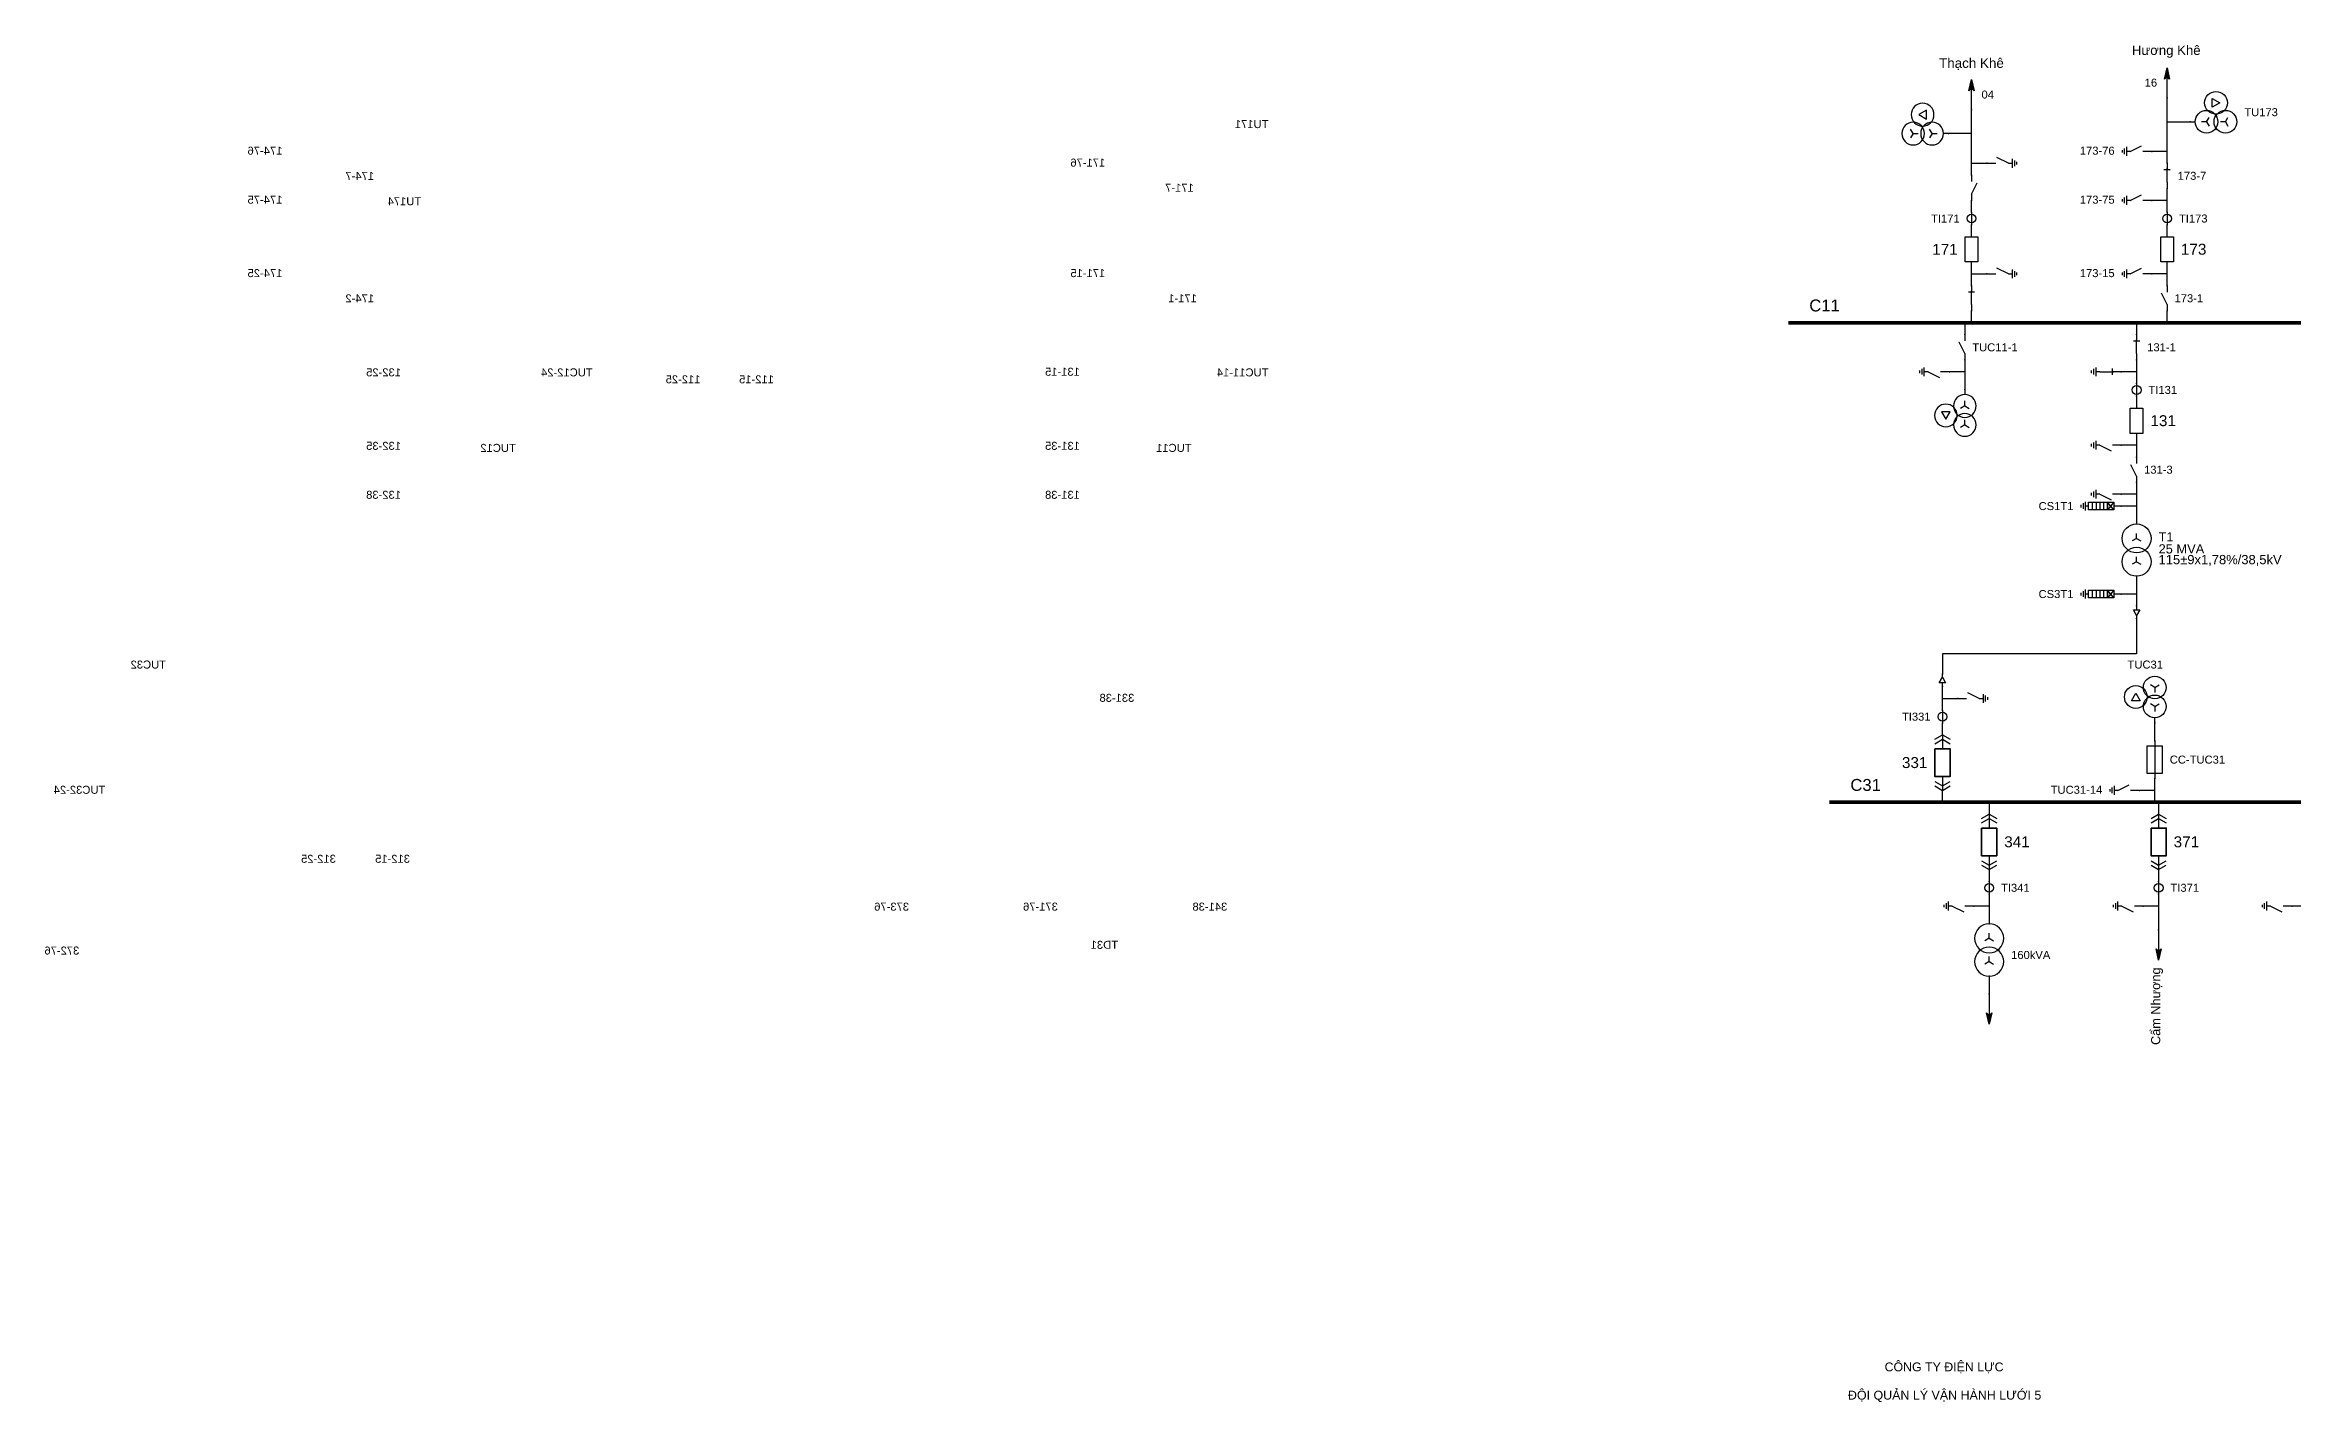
# Model space of a CAD drawing. Header units: millimetres. Extents: x -301 to 400, y 7 to 290.
# Drawn here: x -301.1 to 144.1, y 11.8 to 280.7 of the extents above; entities that cross this region are included whole.
import ezdxf

# ---------------------------------------------------------------- set-up
doc = ezdxf.new("R2010")
doc.units = ezdxf.units.MM
for name, color, linetype, lineweight in [('BUSBAR_110KV', 1, 'Continuous', 50), ('BUSBAR_35KV', 30, 'Continuous', 50), ('HV_110KV', 1, 'Continuous', 25), ('MV_35KV', 30, 'Continuous', 25), ('SLD_OTHER', 7, 'Continuous', 25)]:
    doc.layers.add(name, color=color, linetype=linetype, lineweight=lineweight)
doc.layers.add('SYM_PORTS', color=8, linetype='Continuous', plot=False)
doc.layers.add('TEXT', color=7, linetype='Continuous')
doc.styles.add('SLD_TEXT', font='arial.ttf')

# ---------------------------------------------------------------- blocks, each defined once
blk = doc.blocks.new('SYM_DISCONNECTOR_CLOSED')
at = {"lineweight": 25}
for points in [[(-0.625, 1.25), (0.625, 1.25)], [(0, 2.5), (0, 1.25)], [(0, -1.25), (0, 1.5)], [(0, -1.25), (0, -2.5)]]:
    blk.add_lwpolyline(points, dxfattribs=at)
at = {"layer": 'SYM_PORTS'}
for p in [(0, 2.5), (0, -2.5)]:
    blk.add_point(p, dxfattribs=at)
blk.add_attdef('DEVICE_CODE', (1.625, -0.5), '', height=2)
blk = doc.blocks.new('SYM_EARTHING_SWITCH_OPEN')
at = {"lineweight": 25}
for points in [[(0, -1.25), (-1.125, 1)], [(0, 3), (0, 1.25)], [(-0.875, -2), (0.875, -2)], [(-0.5625, -2.4375), (0.5625, -2.4375)], [(-0.25, -2.875), (0.25, -2.875)], [(0, -1.25), (0, -2)]]:
    blk.add_lwpolyline(points, dxfattribs=at)
at = {"layer": 'SYM_PORTS'}
blk.add_point((0, 3), dxfattribs=at)
blk.add_attdef('DEVICE_CODE', (1.875, 0), '', height=2)
blk = doc.blocks.new('SYM_CIRCUIT_BREAKER')
at = {"lineweight": 25}
blk.add_lwpolyline([(-1.25, 2.5), (1.25, 2.5), (1.25, -2.5), (-1.25, -2.5)], close=True, dxfattribs=at)
at = {"layer": 'SYM_PORTS'}
for p in [(0, 2.5), (0, -2.5)]:
    blk.add_point(p, dxfattribs=at)
blk.add_attdef('DEVICE_CODE', (2.25, -0.5), '', height=2)
at = {"flags": 1}
blk.add_attdef('RATING', (2.25, -3.5), '', height=2, dxfattribs=at)
blk = doc.blocks.new('SYM_CURRENT_TRANSFORMER')
at = {"lineweight": 25}
blk.add_lwpolyline([(0, 1.25), (0, -1.25)], dxfattribs=at)
blk.add_circle((0, 0), 0.875, dxfattribs=at)
at = {"layer": 'SYM_PORTS'}
for p in [(0, 1.25), (0, -1.25)]:
    blk.add_point(p, dxfattribs=at)
blk.add_attdef('DEVICE_CODE', (1.875, -1.75), '', height=2)
at = {"flags": 1}
blk.add_attdef('RATIO', (1.875, -4.75), '', height=2, dxfattribs=at)
blk = doc.blocks.new('SYM_DISCONNECTOR_OPEN')
at = {"lineweight": 25}
for points in [[(0, -1.25), (-1.125, 1)], [(0, 2.5), (0, 1.25)], [(0, -1.25), (0, -2.5)]]:
    blk.add_lwpolyline(points, dxfattribs=at)
at = {"layer": 'SYM_PORTS'}
for p in [(0, 2.5), (0, -2.5)]:
    blk.add_point(p, dxfattribs=at)
blk.add_attdef('DEVICE_CODE', (1, -0.5), '', height=2)
blk = doc.blocks.new('SYM_VOLTAGE_TRANSFORMER')
at = {"lineweight": 25}
for points in [[(0, 4.625), (0, 3.625)], [(0, 1.375), (-0.8625, 0.875)], [(0, 1.375), (0, 2.375)], [(0, 1.375), (0.8625, 0.875)], [(0, -2.375), (-0.8625, -2.875)], [(0, -2.375), (0, -1.375)], [(0, -2.375), (0.8625, -2.875)]]:
    blk.add_lwpolyline(points, dxfattribs=at)
blk.add_lwpolyline([(2.875, 0.25), (4.625, 0.25), (3.75, -1.25)], close=True, dxfattribs=at)
for centre in [(0, 1.375), (3.75, -0.5), (0, -2.375)]:
    blk.add_circle(centre, 2.25, dxfattribs=at)
at = {"layer": 'SYM_PORTS'}
blk.add_point((0, 4.625), dxfattribs=at)
blk.add_attdef('DEVICE_CODE', (7, 1.625), '', height=2)
at = {"flags": 1}
blk.add_attdef('RATIO', (7, -1.375), '', height=2, dxfattribs=at)
blk = doc.blocks.new('SYM_LINE_FEEDER_ARROW')
blk.add_hatch(color=7).paths.add_polyline_path([(0, -3), (-0.5, -0.75), (0, -1.25), (0.5, -0.75)])
at = {"lineweight": 25}
blk.add_lwpolyline([(0, 3), (0, -1.25)], dxfattribs=at)
blk.add_lwpolyline([(0, -3), (-0.5, -0.75), (0, -1.25), (0.5, -0.75)], close=True, dxfattribs=at)
at = {"layer": 'SYM_PORTS'}
blk.add_point((0, 3), dxfattribs=at)
blk.add_attdef('LINE_NAME', (1.5, 0), '', height=2)
blk = doc.blocks.new('SYM_EARTHING_SWITCH_CLOSED')
at = {"lineweight": 25}
for points in [[(-0.625, 1.25), (0.625, 1.25)], [(0, 3), (0, 1.25)], [(0, -1.25), (0, 1.5)], [(-0.875, -2), (0.875, -2)], [(-0.5625, -2.4375), (0.5625, -2.4375)], [(-0.25, -2.875), (0.25, -2.875)], [(0, -1.25), (0, -2)]]:
    blk.add_lwpolyline(points, dxfattribs=at)
at = {"layer": 'SYM_PORTS'}
blk.add_point((0, 3), dxfattribs=at)
blk.add_attdef('DEVICE_CODE', (1.875, 0), '', height=2)
blk = doc.blocks.new('SYM_SURGE_ARRESTER')
at = {"lineweight": 25}
for points in [[(-0.75, 2.5), (0.75, 2.5), (0.75, 1.25), (-0.75, 1.25)], [(-0.75, 1.25), (0.75, 1.25), (0.75, -2.5), (-0.75, -2.5)]]:
    blk.add_lwpolyline(points, close=True, dxfattribs=at)
for points in [[(-0.75, 2.5), (0.75, 1.25)], [(0.75, 2.5), (-0.75, 1.25)], [(-0.75, 0.5), (0.75, 0.5)], [(0, 4), (0, 2.5)], [(-0.875, -3.125), (0.875, -3.125)], [(-0.75, -0.25), (0.75, -0.25)], [(-0.75, -1), (0.75, -1)], [(-0.75, -1.75), (0.75, -1.75)], [(-0.5625, -3.5625), (0.5625, -3.5625)], [(-0.25, -4), (0.25, -4)], [(0, -2.5), (0, -3.125)]]:
    blk.add_lwpolyline(points, dxfattribs=at)
at = {"layer": 'SYM_PORTS'}
blk.add_point((0, 4), dxfattribs=at)
blk.add_attdef('DEVICE_CODE', (1.875, 1), '', height=2)
blk = doc.blocks.new('SYM_TRANSFORMER_2W')
at = {"lineweight": 25}
for points in [[(0, 2.3125), (-0.8625, 1.8125)], [(0, 2.3125), (0, 3.3125)], [(0, 2.3125), (0.8625, 1.8125)], [(0, -2.3125), (-0.8625, -2.8125)], [(0, -2.3125), (0, -1.3125)], [(0, -2.3125), (0.8625, -2.8125)]]:
    blk.add_lwpolyline(points, dxfattribs=at)
for centre in [(0, 2.3125), (0, -2.3125)]:
    blk.add_circle(centre, 2.875, dxfattribs=at)
at = {"layer": 'SYM_PORTS'}
for p in [(0, 5.1875), (0, -5.1875)]:
    blk.add_point(p, dxfattribs=at)
blk.add_attdef('DEVICE_CODE', (3.875, 2.1875), '', height=2)
at = {"flags": 1}
for tag, p in [('POWER', (3.875, -0.8125)), ('VOLTAGE_RATIO', (3.875, -3.8125))]:
    blk.add_attdef(tag, p, '', height=2, dxfattribs=at)
blk = doc.blocks.new('SYM_CABLE_TERMINATION')
at = {"lineweight": 25}
blk.add_lwpolyline([(-0.625, 0.5), (0.625, 0.5), (0, -0.625)], close=True, dxfattribs=at)
for points in [[(0, 1.25), (0, 0.5)], [(0, -0.625), (0, -1.25)]]:
    blk.add_lwpolyline(points, dxfattribs=at)
at = {"layer": 'SYM_PORTS'}
for p in [(0, 1.25), (0, -1.25)]:
    blk.add_point(p, dxfattribs=at)
blk = doc.blocks.new('SYM_DRAWOUT_BREAKER')
at = {"lineweight": 25}
for points in [[(-1.5, 4.625), (0, 5.5), (1.5, 4.625)], [(-1.5, 3.75), (0, 4.625), (1.5, 3.75)], [(0, 5.5), (0, 2.75)], [(-1.5, -3.75), (0, -4.625), (1.5, -3.75)], [(0, -2.75), (0, -5.5)], [(-1.5, -4.625), (0, -5.5), (1.5, -4.625)]]:
    blk.add_lwpolyline(points, dxfattribs=at)
at = {"lineweight": 35}
blk.add_lwpolyline([(-1.5, 2.75), (1.5, 2.75), (1.5, -2.75), (-1.5, -2.75)], close=True, dxfattribs=at)
at = {"layer": 'SYM_PORTS'}
for p in [(0, 5.5), (0, -5.5)]:
    blk.add_point(p, dxfattribs=at)
blk.add_attdef('DEVICE_CODE', (2.5, 2.5), '', height=2)
at = {"flags": 1}
blk.add_attdef('RATING', (2.5, -0.5), '', height=2, dxfattribs=at)
blk = doc.blocks.new('SYM_FUSE_DISCONNECTOR')
at = {"lineweight": 25}
blk.add_lwpolyline([(-1.5, 2.75), (1.5, 2.75), (1.5, -2.75), (-1.5, -2.75)], close=True, dxfattribs=at)
blk.add_lwpolyline([(0, 3.75), (0, -3.75)], dxfattribs=at)
at = {"layer": 'SYM_PORTS'}
for p in [(0, 3.75), (0, -3.75)]:
    blk.add_point(p, dxfattribs=at)
blk.add_attdef('DEVICE_CODE', (2.5, 0.75), '', height=2)
at = {"flags": 1}
blk.add_attdef('RATING', (2.5, -2.25), '', height=2, dxfattribs=at)

msp = doc.modelspace()

# ---------------------------------------------------------------- linework, layer by layer
at = {"layer": 'BUSBAR_110KV', "const_width": 0.698}
msp.add_lwpolyline([(44.31, 225.63), (150.27, 225.63)], dxfattribs=at)
at = {"layer": 'BUSBAR_35KV', "const_width": 0.698}
msp.add_lwpolyline([(52.46, 130.63), (222.51, 130.63)], dxfattribs=at)
at = {"layer": 'HV_110KV'}
for points in [[(80.62, 263.12), (80.62, 267.83)], [(119.37, 265.47), (119.37, 270.18)], [(80.62, 263.12), (76.06, 263.12)], [(80.62, 257.24), (80.62, 263.12)], [(119.37, 259.59), (119.37, 265.47)], [(119.37, 265.47), (123.94, 265.47)], [(119.37, 259.59), (116.33, 259.59)], [(119.37, 257.24), (119.37, 259.59)], [(80.62, 254.89), (80.62, 257.24)], [(80.62, 257.24), (83.67, 257.24)], [(80.62, 247.54), (80.62, 249.89)], [(119.37, 249.89), (116.33, 249.89)], [(119.37, 249.89), (119.37, 252.24)], [(119.37, 247.54), (119.37, 249.89)], [(80.62, 242.69), (80.62, 245.04)], [(119.37, 242.69), (119.37, 245.04)], [(80.62, 235.33), (80.62, 237.69)], [(119.37, 235.33), (119.37, 237.69)], [(80.62, 232.98), (80.62, 235.33)], [(80.62, 235.33), (83.67, 235.33)], [(119.37, 235.33), (116.33, 235.33)], [(119.37, 232.98), (119.37, 235.33)], [(80.62, 225.63), (80.62, 227.98)], [(119.37, 225.63), (119.37, 227.98)], [(79.29, 225.63), (79.29, 223.28)], [(113.33, 225.63), (113.33, 223.28)], [(79.29, 218.28), (79.29, 215.92)], [(113.33, 218.28), (113.33, 215.92)], [(79.29, 215.92), (76.25, 215.92)], [(79.29, 215.92), (79.29, 212.4)], [(113.33, 215.92), (110.29, 215.92)], [(113.33, 215.92), (113.33, 213.57)], [(113.33, 211.07), (113.33, 208.72)], [(113.33, 201.37), (110.29, 201.37)], [(113.33, 203.72), (113.33, 201.37)], [(113.33, 201.37), (113.33, 199.02)], [(113.33, 191.66), (110.29, 191.66)], [(113.33, 194.02), (113.33, 191.66)], [(113.33, 191.66), (113.33, 189.31)], [(113.33, 189.31), (110.29, 189.31)], [(113.33, 189.31), (113.33, 185.78)]]:
    msp.add_lwpolyline(points, dxfattribs=at)
at = {"layer": 'MV_35KV'}
for points in [[(113.33, 175.41), (113.33, 171.88)], [(113.33, 171.88), (110.29, 171.88)], [(113.33, 171.88), (113.33, 169.53)], [(113.33, 167.03), (113.33, 164.33), (113.33, 160.02), (74.86, 160.02), (74.86, 158.74), (74.86, 156.04)], [(74.86, 151.19), (74.86, 153.54)], [(74.86, 148.83), (74.86, 151.19)], [(74.86, 151.19), (77.9, 151.19)], [(74.86, 143.98), (74.86, 146.33)], [(116.92, 142.83), (116.92, 146.36)], [(116.92, 132.98), (116.92, 135.33)], [(74.86, 130.63), (74.86, 132.98)], [(84.12, 130.63), (84.12, 128.28)], [(116.92, 132.98), (113.88, 132.98)], [(116.92, 130.63), (116.92, 132.98)], [(117.69, 130.63), (117.69, 128.28)], [(84.12, 117.28), (84.12, 114.92)], [(117.69, 117.28), (117.69, 114.92)], [(84.12, 112.42), (84.12, 110.07)], [(117.69, 112.42), (117.69, 110.07)], [(84.12, 110.07), (81.07, 110.07)], [(84.12, 110.07), (84.12, 106.54)], [(117.69, 110.07), (114.64, 110.07)], [(117.69, 110.07), (117.69, 105.37)], [(147.17, 110.07), (144.13, 110.07)]]:
    msp.add_lwpolyline(points, dxfattribs=at)
at = {"layer": 'SLD_OTHER'}
msp.add_lwpolyline([(84.12, 96.17), (84.12, 92.64)], dxfattribs=at)

# ---------------------------------------------------------------- block references
at = {"layer": 'HV_110KV', "rotation": 180}
for p in [(119.37, 273.18), (80.62, 270.83)]:
    msp.add_blockref('SYM_LINE_FEEDER_ARROW', p, dxfattribs=at)
at = {"layer": 'HV_110KV'}
ref = msp.add_blockref('SYM_VOLTAGE_TRANSFORMER', (71.43, 263.12), dxfattribs=dict(at, xscale=-1, rotation=270))
ref.add_attrib('DEVICE_CODE', 'TU171', (58.68, 264.21), dxfattribs={"layer": 'TEXT', "extrusion": (0, 0, -1), "height": 1.586, "style": 'SLD_TEXT'})
ref = msp.add_blockref('SYM_VOLTAGE_TRANSFORMER', (128.56, 265.47), dxfattribs=dict(at, rotation=90))
ref.add_attrib('DEVICE_CODE', 'TU173', (134.67, 266.57), dxfattribs={"layer": 'TEXT', "height": 1.586, "style": 'SLD_TEXT'})
ref = msp.add_blockref('SYM_EARTHING_SWITCH_OPEN', (249.7, 259.59), dxfattribs=dict(at, xscale=-1, rotation=90))
ref.add_attrib('DEVICE_CODE', '174-76', (254.05, 258.94), dxfattribs={"layer": 'TEXT', "extrusion": (0, 0, -1), "height": 1.586, "style": 'SLD_TEXT'})
ref = msp.add_blockref('SYM_VOLTAGE_TRANSFORMER', (231.75, 256.63), dxfattribs=dict(at, xscale=-1))
ref.add_attrib('DEVICE_CODE', 'TU174', (226.55, 248.93), dxfattribs={"layer": 'TEXT', "extrusion": (0, 0, -1), "height": 1.586, "style": 'SLD_TEXT'})
ref = msp.add_blockref('SYM_EARTHING_SWITCH_OPEN', (86.67, 257.24), dxfattribs=dict(at, xscale=-1, rotation=90))
ref.add_attrib('DEVICE_CODE', '171-76', (91.02, 256.58), dxfattribs={"layer": 'TEXT', "extrusion": (0, 0, -1), "height": 1.586, "style": 'SLD_TEXT'})
ref = msp.add_blockref('SYM_EARTHING_SWITCH_OPEN', (113.33, 259.59), dxfattribs=dict(at, rotation=270))
ref.add_attrib('DEVICE_CODE', '173-76', (102.08, 258.94), dxfattribs={"layer": 'TEXT', "height": 1.586, "style": 'SLD_TEXT'})
ref = msp.add_blockref('SYM_DISCONNECTOR_CLOSED', (243.66, 254.74), dxfattribs=dict(at, xscale=-1))
ref.add_attrib('DEVICE_CODE', '174-7', (235.89, 253.95), dxfattribs={"layer": 'TEXT', "extrusion": (0, 0, -1), "height": 1.586, "style": 'SLD_TEXT'})
ref = msp.add_blockref('SYM_DISCONNECTOR_OPEN', (80.62, 252.39), dxfattribs=dict(at, xscale=-1))
ref.add_attrib('DEVICE_CODE', '171-7', (73.48, 251.59), dxfattribs={"layer": 'TEXT', "extrusion": (0, 0, -1), "height": 1.586, "style": 'SLD_TEXT'})
ref = msp.add_blockref('SYM_DISCONNECTOR_CLOSED', (119.37, 254.74), dxfattribs=at)
ref.add_attrib('DEVICE_CODE', '173-7', (121.47, 253.96), dxfattribs={"layer": 'TEXT', "height": 1.586, "style": 'SLD_TEXT'})
ref = msp.add_blockref('SYM_EARTHING_SWITCH_OPEN', (249.7, 249.89), dxfattribs=dict(at, xscale=-1, rotation=90))
ref.add_attrib('DEVICE_CODE', '174-75', (254.05, 249.23), dxfattribs={"layer": 'TEXT', "extrusion": (0, 0, -1), "height": 1.586, "style": 'SLD_TEXT'})
ref = msp.add_blockref('SYM_EARTHING_SWITCH_OPEN', (113.33, 249.89), dxfattribs=dict(at, rotation=270))
ref.add_attrib('DEVICE_CODE', '173-75', (102.08, 249.23), dxfattribs={"layer": 'TEXT', "height": 1.586, "style": 'SLD_TEXT'})
ref = msp.add_blockref('SYM_CURRENT_TRANSFORMER', (80.62, 246.29), dxfattribs=at)
ref.add_attrib('DEVICE_CODE', 'TI171', (72.6, 245.49), dxfattribs={"layer": 'TEXT', "height": 1.586, "style": 'SLD_TEXT'})
ref = msp.add_blockref('SYM_CURRENT_TRANSFORMER', (119.37, 246.29), dxfattribs=at)
ref.add_attrib('DEVICE_CODE', 'TI173', (121.72, 245.5), dxfattribs={"layer": 'TEXT', "height": 1.586, "style": 'SLD_TEXT'})
ref = msp.add_blockref('SYM_CIRCUIT_BREAKER', (80.62, 240.19), dxfattribs=at)
ref.add_attrib('DEVICE_CODE', '171', (72.84, 239.1), dxfattribs={"layer": 'TEXT', "height": 2.17, "style": 'SLD_TEXT'})
ref = msp.add_blockref('SYM_CIRCUIT_BREAKER', (119.37, 240.19), dxfattribs=at)
ref.add_attrib('DEVICE_CODE', '173', (122.1, 239.12), dxfattribs={"layer": 'TEXT', "height": 2.171, "style": 'SLD_TEXT'})
ref = msp.add_blockref('SYM_EARTHING_SWITCH_OPEN', (249.7, 235.33), dxfattribs=dict(at, xscale=-1, rotation=90))
ref.add_attrib('DEVICE_CODE', '174-25', (254.05, 234.68), dxfattribs={"layer": 'TEXT', "extrusion": (0, 0, -1), "height": 1.586, "style": 'SLD_TEXT'})
ref = msp.add_blockref('SYM_EARTHING_SWITCH_OPEN', (86.67, 235.33), dxfattribs=dict(at, xscale=-1, rotation=90))
ref.add_attrib('DEVICE_CODE', '171-15', (91.02, 234.68), dxfattribs={"layer": 'TEXT', "extrusion": (0, 0, -1), "height": 1.586, "style": 'SLD_TEXT'})
ref = msp.add_blockref('SYM_EARTHING_SWITCH_OPEN', (113.33, 235.33), dxfattribs=dict(at, rotation=270))
ref.add_attrib('DEVICE_CODE', '173-15', (102.08, 234.68), dxfattribs={"layer": 'TEXT', "height": 1.586, "style": 'SLD_TEXT'})
ref = msp.add_blockref('SYM_DISCONNECTOR_CLOSED', (243.66, 230.48), dxfattribs=dict(at, xscale=-1))
ref.add_attrib('DEVICE_CODE', '174-2', (235.89, 229.68), dxfattribs={"layer": 'TEXT', "extrusion": (0, 0, -1), "height": 1.586, "style": 'SLD_TEXT'})
ref = msp.add_blockref('SYM_DISCONNECTOR_CLOSED', (80.62, 230.48), dxfattribs=dict(at, xscale=-1))
ref.add_attrib('DEVICE_CODE', '171-1', (72.85, 229.68), dxfattribs={"layer": 'TEXT', "extrusion": (0, 0, -1), "height": 1.586, "style": 'SLD_TEXT'})
ref = msp.add_blockref('SYM_DISCONNECTOR_OPEN', (119.37, 230.48), dxfattribs=at)
ref.add_attrib('DEVICE_CODE', '173-1', (120.85, 229.7), dxfattribs={"layer": 'TEXT', "height": 1.586, "style": 'SLD_TEXT'})
ref = msp.add_blockref('SYM_DISCONNECTOR_OPEN', (79.29, 220.78), dxfattribs=at)
ref.add_attrib('DEVICE_CODE', 'TUC11-1', (80.77, 219.98), dxfattribs={"layer": 'TEXT', "height": 1.586, "style": 'SLD_TEXT'})
ref = msp.add_blockref('SYM_DISCONNECTOR_CLOSED', (113.33, 220.78), dxfattribs=at)
ref.add_attrib('DEVICE_CODE', '131-1', (115.43, 219.99), dxfattribs={"layer": 'TEXT', "height": 1.586, "style": 'SLD_TEXT'})
ref = msp.add_blockref('SYM_EARTHING_SWITCH_OPEN', (174.53, 219.59), dxfattribs=dict(at, xscale=-1))
ref.add_attrib('DEVICE_CODE', '112-25', (171.21, 213.64), dxfattribs={"layer": 'TEXT', "extrusion": (0, 0, -1), "height": 1.586, "style": 'SLD_TEXT'})
ref = msp.add_blockref('SYM_EARTHING_SWITCH_OPEN', (159.98, 219.59), dxfattribs=dict(at, xscale=-1))
ref.add_attrib('DEVICE_CODE', '112-15', (156.66, 213.64), dxfattribs={"layer": 'TEXT', "extrusion": (0, 0, -1), "height": 1.586, "style": 'SLD_TEXT'})
ref = msp.add_blockref('SYM_EARTHING_SWITCH_OPEN', (241.8, 215.92), dxfattribs=dict(at, xscale=-1, rotation=270))
ref.add_attrib('DEVICE_CODE', '132-25', (230.55, 215.02), dxfattribs={"layer": 'TEXT', "extrusion": (0, 0, -1), "height": 1.586, "style": 'SLD_TEXT'})
ref = msp.add_blockref('SYM_EARTHING_SWITCH_OPEN', (207.14, 215.92), dxfattribs=dict(at, xscale=-1, rotation=270))
ref.add_attrib('DEVICE_CODE', 'TUC12-24', (192.57, 215.01), dxfattribs={"layer": 'TEXT', "extrusion": (0, 0, -1), "height": 1.586, "style": 'SLD_TEXT'})
ref = msp.add_blockref('SYM_EARTHING_SWITCH_CLOSED', (107.29, 215.92), dxfattribs=dict(at, xscale=-1, rotation=270))
ref.add_attrib('DEVICE_CODE', '131-15', (96.04, 215.14), dxfattribs={"layer": 'TEXT', "extrusion": (0, 0, -1), "height": 1.586, "style": 'SLD_TEXT'})
ref = msp.add_blockref('SYM_EARTHING_SWITCH_OPEN', (73.25, 215.92), dxfattribs=dict(at, xscale=-1, rotation=270))
ref.add_attrib('DEVICE_CODE', 'TUC11-14', (58.68, 215.01), dxfattribs={"layer": 'TEXT', "extrusion": (0, 0, -1), "height": 1.586, "style": 'SLD_TEXT'})
ref = msp.add_blockref('SYM_VOLTAGE_TRANSFORMER', (213.18, 207.77), dxfattribs=dict(at, xscale=-1))
ref.add_attrib('DEVICE_CODE', 'TUC12', (207.8, 200.05), dxfattribs={"layer": 'TEXT', "extrusion": (0, 0, -1), "height": 1.586, "style": 'SLD_TEXT'})
ref = msp.add_blockref('SYM_VOLTAGE_TRANSFORMER', (79.29, 207.77), dxfattribs=dict(at, xscale=-1))
ref.add_attrib('DEVICE_CODE', 'TUC11', (73.91, 200.05), dxfattribs={"layer": 'TEXT', "extrusion": (0, 0, -1), "height": 1.586, "style": 'SLD_TEXT'})
ref = msp.add_blockref('SYM_CURRENT_TRANSFORMER', (113.33, 212.32), dxfattribs=at)
ref.add_attrib('DEVICE_CODE', 'TI131', (115.68, 211.54), dxfattribs={"layer": 'TEXT', "height": 1.586, "style": 'SLD_TEXT'})
ref = msp.add_blockref('SYM_CIRCUIT_BREAKER', (113.33, 206.22), dxfattribs=at)
ref.add_attrib('DEVICE_CODE', '131', (116.06, 205.15), dxfattribs={"layer": 'TEXT', "height": 2.171, "style": 'SLD_TEXT'})
ref = msp.add_blockref('SYM_EARTHING_SWITCH_OPEN', (241.8, 201.37), dxfattribs=dict(at, xscale=-1, rotation=270))
ref.add_attrib('DEVICE_CODE', '132-35', (230.55, 200.46), dxfattribs={"layer": 'TEXT', "extrusion": (0, 0, -1), "height": 1.586, "style": 'SLD_TEXT'})
ref = msp.add_blockref('SYM_EARTHING_SWITCH_OPEN', (107.29, 201.37), dxfattribs=dict(at, xscale=-1, rotation=270))
ref.add_attrib('DEVICE_CODE', '131-35', (96.04, 200.46), dxfattribs={"layer": 'TEXT', "extrusion": (0, 0, -1), "height": 1.586, "style": 'SLD_TEXT'})
ref = msp.add_blockref('SYM_DISCONNECTOR_OPEN', (113.33, 196.52), dxfattribs=at)
ref.add_attrib('DEVICE_CODE', '131-3', (114.81, 195.73), dxfattribs={"layer": 'TEXT', "height": 1.586, "style": 'SLD_TEXT'})
ref = msp.add_blockref('SYM_EARTHING_SWITCH_OPEN', (241.8, 191.66), dxfattribs=dict(at, xscale=-1, rotation=270))
ref.add_attrib('DEVICE_CODE', '132-38', (230.55, 190.76), dxfattribs={"layer": 'TEXT', "extrusion": (0, 0, -1), "height": 1.586, "style": 'SLD_TEXT'})
ref = msp.add_blockref('SYM_EARTHING_SWITCH_OPEN', (107.29, 191.66), dxfattribs=dict(at, xscale=-1, rotation=270))
ref.add_attrib('DEVICE_CODE', '131-38', (96.04, 190.76), dxfattribs={"layer": 'TEXT', "extrusion": (0, 0, -1), "height": 1.586, "style": 'SLD_TEXT'})
ref = msp.add_blockref('SYM_SURGE_ARRESTER', (106.29, 189.31), dxfattribs=dict(at, rotation=270))
ref.add_attrib('DEVICE_CODE', 'CS1T1', (93.91, 188.52), dxfattribs={"layer": 'TEXT', "height": 1.586, "style": 'SLD_TEXT'})
ref = msp.add_blockref('SYM_TRANSFORMER_2W', (113.33, 180.6), dxfattribs=at)
ref.add_attrib('DEVICE_CODE', 'T1', (117.68, 182.3), dxfattribs={"layer": 'TEXT', "height": 1.809, "style": 'SLD_TEXT'})
at = {"layer": 'MV_35KV'}
ref = msp.add_blockref('SYM_SURGE_ARRESTER', (106.29, 171.88), dxfattribs=dict(at, rotation=270))
ref.add_attrib('DEVICE_CODE', 'CS3T1', (93.91, 171.09), dxfattribs={"layer": 'TEXT', "height": 1.586, "style": 'SLD_TEXT'})
for name, p in [('SYM_CABLE_TERMINATION', (113.33, 168.28)), ('SYM_LINE_FEEDER_ARROW', (117.69, 102.37))]:
    msp.add_blockref(name, p, dxfattribs=at)
ref = msp.add_blockref('SYM_VOLTAGE_TRANSFORMER', (278.73, 150.99), dxfattribs=dict(at, xscale=-1, rotation=180))
ref.add_attrib('DEVICE_CODE', 'TUC32', (277.1, 157.12), dxfattribs={"layer": 'TEXT', "extrusion": (0, 0, -1), "height": 1.586, "style": 'SLD_TEXT'})
at = {"layer": 'MV_35KV', "rotation": 180}
msp.add_blockref('SYM_CABLE_TERMINATION', (74.86, 154.79), dxfattribs=at)
at = {"layer": 'MV_35KV'}
ref = msp.add_blockref('SYM_VOLTAGE_TRANSFORMER', (116.92, 150.99), dxfattribs=dict(at, rotation=180))
ref.add_attrib('DEVICE_CODE', 'TUC31', (111.54, 157.12), dxfattribs={"layer": 'TEXT', "height": 1.586, "style": 'SLD_TEXT'})
ref = msp.add_blockref('SYM_EARTHING_SWITCH_OPEN', (80.9, 151.19), dxfattribs=dict(at, xscale=-1, rotation=90))
ref.add_attrib('DEVICE_CODE', '331-38', (85.25, 150.53), dxfattribs={"layer": 'TEXT', "extrusion": (0, 0, -1), "height": 1.586, "style": 'SLD_TEXT'})
ref = msp.add_blockref('SYM_CURRENT_TRANSFORMER', (74.86, 147.58), dxfattribs=at)
ref.add_attrib('DEVICE_CODE', 'TI331', (66.84, 146.8), dxfattribs={"layer": 'TEXT', "height": 1.586, "style": 'SLD_TEXT'})
ref = msp.add_blockref('SYM_DRAWOUT_BREAKER', (74.86, 138.48), dxfattribs=at)
ref.add_attrib('DEVICE_CODE', '331', (66.83, 137.41), dxfattribs={"layer": 'TEXT', "height": 2.171, "style": 'SLD_TEXT'})
ref = msp.add_blockref('SYM_FUSE_DISCONNECTOR', (116.92, 139.08), dxfattribs=at)
ref.add_attrib('DEVICE_CODE', 'CC-TUC31', (119.9, 138.29), dxfattribs={"layer": 'TEXT', "height": 1.586, "style": 'SLD_TEXT'})
ref = msp.add_blockref('SYM_EARTHING_SWITCH_OPEN', (284.78, 132.98), dxfattribs=dict(at, xscale=-1, rotation=90))
ref.add_attrib('DEVICE_CODE', 'TUC32-24', (289.13, 132.31), dxfattribs={"layer": 'TEXT', "extrusion": (0, 0, -1), "height": 1.586, "style": 'SLD_TEXT'})
ref = msp.add_blockref('SYM_EARTHING_SWITCH_OPEN', (110.88, 132.98), dxfattribs=dict(at, rotation=270))
ref.add_attrib('DEVICE_CODE', 'TUC31-14', (96.31, 132.31), dxfattribs={"layer": 'TEXT', "height": 1.586, "style": 'SLD_TEXT'})
ref = msp.add_blockref('SYM_EARTHING_SWITCH_OPEN', (246.77, 124.59), dxfattribs=dict(at, xscale=-1))
ref.add_attrib('DEVICE_CODE', '312-25', (243.45, 118.64), dxfattribs={"layer": 'TEXT', "extrusion": (0, 0, -1), "height": 1.586, "style": 'SLD_TEXT'})
ref = msp.add_blockref('SYM_EARTHING_SWITCH_CLOSED', (232.21, 124.59), dxfattribs=dict(at, xscale=-1))
ref.add_attrib('DEVICE_CODE', '312-15', (228.77, 118.64), dxfattribs={"layer": 'TEXT', "extrusion": (0, 0, -1), "height": 1.586, "style": 'SLD_TEXT'})
ref = msp.add_blockref('SYM_DRAWOUT_BREAKER', (84.12, 122.78), dxfattribs=at)
ref.add_attrib('DEVICE_CODE', '341', (87.1, 121.71), dxfattribs={"layer": 'TEXT', "height": 2.171, "style": 'SLD_TEXT'})
ref = msp.add_blockref('SYM_DRAWOUT_BREAKER', (117.69, 122.78), dxfattribs=at)
ref.add_attrib('DEVICE_CODE', '371', (120.67, 121.71), dxfattribs={"layer": 'TEXT', "height": 2.171, "style": 'SLD_TEXT'})
ref = msp.add_blockref('SYM_CURRENT_TRANSFORMER', (84.12, 113.67), dxfattribs=at)
ref.add_attrib('DEVICE_CODE', 'TI341', (86.47, 112.89), dxfattribs={"layer": 'TEXT', "height": 1.586, "style": 'SLD_TEXT'})
ref = msp.add_blockref('SYM_CURRENT_TRANSFORMER', (117.69, 113.67), dxfattribs=at)
ref.add_attrib('DEVICE_CODE', 'TI371', (120.04, 112.89), dxfattribs={"layer": 'TEXT', "height": 1.586, "style": 'SLD_TEXT'})
ref = msp.add_blockref('SYM_EARTHING_SWITCH_OPEN', (141.13, 110.07), dxfattribs=dict(at, xscale=-1, rotation=270))
ref.add_attrib('DEVICE_CODE', '373-76', (129.88, 109.16), dxfattribs={"layer": 'TEXT', "extrusion": (0, 0, -1), "height": 1.586, "style": 'SLD_TEXT'})
ref = msp.add_blockref('SYM_EARTHING_SWITCH_OPEN', (111.64, 110.07), dxfattribs=dict(at, xscale=-1, rotation=270))
ref.add_attrib('DEVICE_CODE', '371-76', (100.39, 109.16), dxfattribs={"layer": 'TEXT', "extrusion": (0, 0, -1), "height": 1.586, "style": 'SLD_TEXT'})
ref = msp.add_blockref('SYM_EARTHING_SWITCH_OPEN', (78.07, 110.07), dxfattribs=dict(at, xscale=-1, rotation=270))
ref.add_attrib('DEVICE_CODE', '341-38', (66.83, 109.16), dxfattribs={"layer": 'TEXT', "extrusion": (0, 0, -1), "height": 1.586, "style": 'SLD_TEXT'})
ref = msp.add_blockref('SYM_TRANSFORMER_2W', (84.12, 101.36), dxfattribs=dict(at, xscale=-1))
ref.add_attrib('DEVICE_CODE', 'TD31', (88.47, 101.59), dxfattribs={"layer": 'TEXT', "extrusion": (0, 0, -1), "height": 1.586, "style": 'SLD_TEXT'})
ref = msp.add_blockref('SYM_EARTHING_SWITCH_OPEN', (305.54, 101.37), dxfattribs=dict(at, xscale=-1, rotation=270))
ref.add_attrib('DEVICE_CODE', '372-76', (294.29, 100.46), dxfattribs={"layer": 'TEXT', "extrusion": (0, 0, -1), "height": 1.586, "style": 'SLD_TEXT'})
at = {"layer": 'SLD_OTHER'}
msp.add_blockref('SYM_LINE_FEEDER_ARROW', (84.12, 89.64), dxfattribs=at)

# ---------------------------------------------------------------- texts
at = {"layer": 'TEXT', "attachment_point": 7, "style": 'SLD_TEXT'}
for s, insert, char_height in [('Hương Khê', (112.4, 278.14), 1.867), ('Thạch Khê', (74.19, 275.72), 1.9), ('04', (82.6, 270.04), 1.586), ('16', (114.93, 272.4), 1.586), ('C11', (48.48, 227.85), 2.359), ('25 MVA', (117.68, 179.9), 1.823), ('115±9x1,78%/38,5kV', (117.68, 177.45), 1.8377), ('C31', (56.62, 132.85), 2.361), ('160kVA', (88.47, 99.56), 1.586), ('CÔNG TY ĐIỆN LỰC', (63.4, 17.49), 1.7515), ('ĐỘI QUẢN LÝ VẬN HÀNH LƯỚI 5', (56.14, 11.79), 1.7637)]:
    msp.add_mtext(s, dxfattribs=dict(at, insert=insert, char_height=char_height))
at = {"layer": 'TEXT', "insert": (118.55, 82.54), "char_height": 1.801, "attachment_point": 7, "rotation": 90, "style": 'SLD_TEXT'}
msp.add_mtext('Cẩm Nhượng', dxfattribs=at)

doc.saveas('drawing.dxf')
